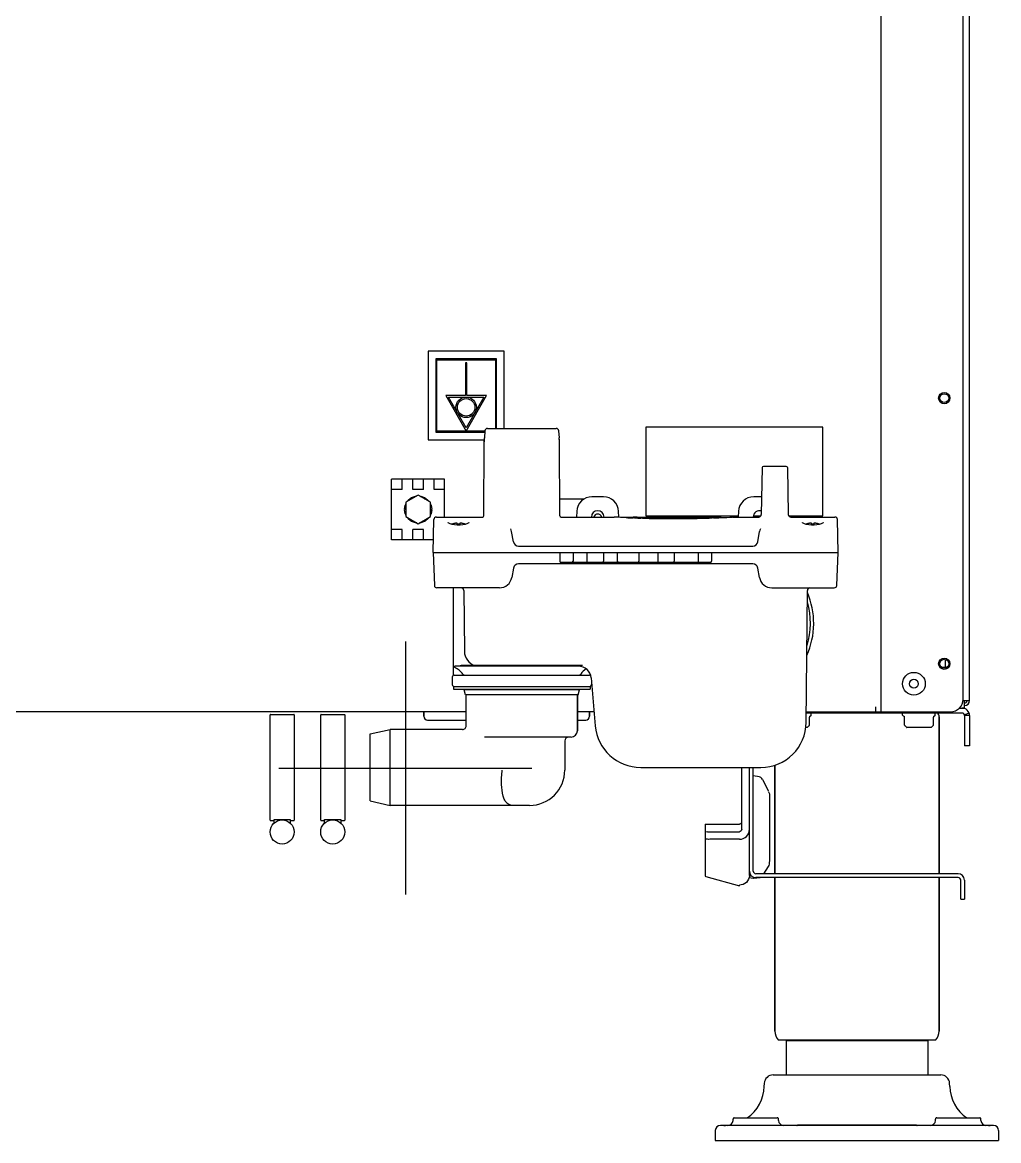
# Model space of a CAD drawing. Header units: millimetres. Extents: x 2355 to 9028, y 2010 to 7655.
# Drawn here: x 2893.2 to 3279.1, y 3851.1 to 4293.1 of the extents above; entities that cross this region are included whole.
import ezdxf

# ---------------------------------------------------------------- set-up
doc = ezdxf.new("R2010")
doc.units = ezdxf.units.MM
doc.header["$LTSCALE"] = 739.2
doc.layers.get('0').update_dxf_attribs({"linetype": 'CONTINUOUS'})
doc.layers.add('ASSI', color=7, linetype='CONTINUOUS')
doc.layers.add('GEOM', color=7, linetype='CONTINUOUS')

msp = doc.modelspace()

# ---------------------------------------------------------------- linework, layer by layer
at = {"color": 7, "linetype": 'Continuous'}
for p, q in [((3060.15, 4112.62), (3039.15, 4112.62)), ((3039.15, 4088.62), (3039.15, 4112.62)), ((3043.35, 4108.56), (3043.35, 4112.62)), ((3047.55, 4108.56), (3047.55, 4112.62)), ((3051.75, 4108.56), (3051.75, 4112.62)), ((3055.95, 4108.56), (3055.95, 4112.62)), ((3060.15, 4097.62), (3060.15, 4112.62)), ((3043.35, 4108.56), (3039.15, 4108.56)), ((3051.75, 4108.56), (3047.55, 4108.56)), ((3060.15, 4108.56), (3055.95, 4108.56)), ((3049.65, 4106.27), (3044.75, 4103.44)), ((3044.75, 4103.44), (3044.75, 4097.79)), ((3054.54, 4103.44), (3049.65, 4106.27)), ((3054.54, 4097.79), (3054.54, 4103.44)), ((3044.75, 4097.79), (3049.65, 4094.97)), ((3049.65, 4094.97), (3054.54, 4097.79)), ((3063.15, 4094.81), (3063.15, 4094.83)), ((3064.72, 4095.16), (3064.65, 4095.16)), ((3065.15, 4094.81), (3065.15, 4095.16)), ((3066.15, 4095.16), (3066.15, 4094.81)), ((3066.58, 4095.16), (3066.55, 4095.16)), ((3068.15, 4094.83), (3068.15, 4094.81)), ((3203.15, 4094.81), (3203.15, 4094.83)), ((3204.72, 4095.16), (3204.65, 4095.16)), ((3205.15, 4094.81), (3205.15, 4095.16)), ((3206.15, 4095.16), (3206.15, 4094.81)), ((3206.58, 4095.16), (3206.55, 4095.16)), ((3208.15, 4094.83), (3208.15, 4094.81)), ((3043.35, 4092.67), (3039.15, 4092.67)), ((3043.35, 4088.62), (3043.35, 4092.67)), ((3051.75, 4092.67), (3047.55, 4092.67)), ((3047.55, 4088.62), (3047.55, 4092.67)), ((3051.75, 4088.62), (3051.75, 4092.67)), ((3055.73, 4088.62), (3039.15, 4088.62)), ((2991.15, 3977.77), (2991.15, 4019.47)), ((2991.3, 4019.62), (3000.5, 4019.62)), ((3000.65, 4019.47), (3000.65, 3977.77)), ((3011.15, 3977.77), (3011.15, 4019.47)), ((3011.3, 4019.62), (3020.5, 4019.62)), ((3020.65, 4019.47), (3020.65, 3977.77)), ((3205.1, 4019.28), (3205.1, 4020.12)), ((3241.2, 4019.28), (3241.2, 4020.12)), ((3254.1, 4019.28), (3254.1, 4020.12)), ((2991.3, 3977.62), (2992.69, 3977.62)), ((2992.69, 3978), (2999.11, 3978)), ((2992.69, 3976.62), (2992.69, 3978)), ((2999.11, 3978), (2999.11, 3976.62)), ((2999.11, 3977.62), (3000.5, 3977.62)), ((3011.3, 3977.62), (3012.69, 3977.62)), ((3012.69, 3978), (3019.11, 3978)), ((3012.69, 3976.62), (3012.69, 3978)), ((3019.11, 3978), (3019.11, 3976.62)), ((3019.11, 3977.62), (3020.5, 3977.62))]:
    msp.add_line(p, q, dxfattribs=at)
at = {"color": 6}
for p, q in [((3044.62, 4048.37), (3044.62, 3948.37)), ((2994.62, 3998.37), (3094.62, 3998.37))]:
    msp.add_line(p, q, dxfattribs=at)
at = {"color": 7, "linetype": 'Continuous'}
for centre in [(2995.9, 3973.12), (3015.9, 3973.12)]:
    msp.add_circle(centre, 4.75, dxfattribs=at)
for centre, radius, start, end in [((3065.45, 4088.22), 7, 109.1821, 111.2471), ((3065.46, 4088.2), 7.01, 107.6945, 109.259), ((3065.46, 4088.19), 7.01, 106.1372, 107.6944), ((3065.46, 4088.19), 7.02, 105.8377, 106.1373), ((3065.46, 4088.18), 7.02, 104.5801, 105.8376), ((3065.46, 4088.18), 7.03, 104.0076, 104.5802), ((3065.47, 4088.17), 7.04, 103.017, 104.0075), ((3065.47, 4088.16), 7.04, 102.2831, 103.017), ((3065.47, 4088.15), 7.05, 101.444, 102.283), ((3065.47, 4088.14), 7.07, 100.5884, 101.4439), ((3065.48, 4088.12), 7.09, 99.8674, 100.5885), ((3065.48, 4088.1), 7.11, 98.8517, 99.8671), ((3065.48, 4088.07), 7.14, 98.2977, 98.8519), ((3065.49, 4088.01), 7.19, 96.7465, 98.2961), ((3064.9, 4090.95), 4.21, 92.1161, 92.425), ((3064.9, 4090.93), 4.24, 91.4771, 92.1158), ((3064.9, 4090.91), 4.26, 91.0914, 91.4774), ((3064.9, 4090.89), 4.27, 90.5364, 91.0913), ((3064.9, 4090.89), 4.28, 90.103, 90.5366), ((3064.9, 4090.88), 4.28, 89.5938, 90.103), ((3064.9, 4090.89), 4.27, 89.1075, 89.5939), ((3064.9, 4090.9), 4.26, 88.6366, 89.1075), ((3064.9, 4090.92), 4.24, 88.0512, 88.6368), ((3064.9, 4090.94), 4.22, 87.6489, 88.051), ((3064.9, 4090.98), 4.18, 86.6155, 87.6501), ((3065.65, 4087.66), 7.17, 91.3294, 93.9959), ((3065.65, 4087.64), 7.18, 88.6697, 91.3303), ((3065.65, 4087.66), 7.17, 86.0041, 88.6706), ((3066.39, 4090.98), 4.18, 92.35, 93.3845), ((3066.4, 4090.94), 4.22, 91.9489, 92.3511), ((3066.4, 4090.92), 4.24, 91.3632, 91.9488), ((3066.4, 4090.9), 4.26, 90.8924, 91.3634), ((3066.4, 4090.89), 4.27, 90.4061, 90.8924), ((3066.4, 4090.88), 4.28, 89.4635, 90.4062), ((3066.4, 4090.89), 4.27, 88.9087, 89.4636), ((3066.4, 4090.91), 4.26, 88.5226, 88.9086), ((3066.4, 4090.93), 4.24, 87.8842, 88.5229), ((3066.4, 4090.99), 4.18, 86.6153, 87.5761), ((3065.8, 4088.01), 7.19, 81.7039, 83.2535), ((3065.81, 4088.07), 7.14, 81.1481, 81.7023), ((3065.81, 4088.1), 7.11, 80.1329, 81.1483), ((3065.82, 4088.12), 7.09, 79.4115, 80.1325), ((3065.82, 4088.14), 7.07, 78.5561, 79.4116), ((3065.82, 4088.15), 7.05, 77.717, 78.556), ((3065.83, 4088.16), 7.04, 76.983, 77.7169), ((3065.83, 4088.17), 7.04, 75.9925, 76.983), ((3065.83, 4088.18), 7.03, 75.4198, 75.9924), ((3065.83, 4088.18), 7.02, 74.1624, 75.4199), ((3065.83, 4088.19), 7.02, 73.8627, 74.1623), ((3065.83, 4088.19), 7.01, 72.3056, 73.8628), ((3065.84, 4088.2), 7.01, 70.741, 72.3055), ((3065.85, 4088.22), 7, 68.7398, 70.8179), ((3205.45, 4088.22), 7, 109.1821, 111.2471), ((3205.46, 4088.2), 7.01, 107.6945, 109.259), ((3205.46, 4088.19), 7.01, 106.1372, 107.6944), ((3205.46, 4088.19), 7.02, 105.8377, 106.1373), ((3205.46, 4088.18), 7.02, 104.5801, 105.8376), ((3205.46, 4088.18), 7.03, 104.0076, 104.5802), ((3205.47, 4088.17), 7.04, 103.017, 104.0075), ((3205.47, 4088.16), 7.04, 102.2831, 103.017), ((3205.47, 4088.15), 7.05, 101.444, 102.283), ((3205.47, 4088.14), 7.07, 100.5884, 101.4439), ((3205.48, 4088.12), 7.09, 99.8674, 100.5885), ((3205.48, 4088.1), 7.11, 98.8517, 99.8671), ((3205.48, 4088.07), 7.14, 98.2977, 98.8519), ((3205.49, 4088.01), 7.19, 96.7465, 98.2961), ((3204.9, 4090.95), 4.21, 92.1161, 92.425), ((3204.9, 4090.93), 4.24, 91.4771, 92.1158), ((3204.9, 4090.91), 4.26, 91.0914, 91.4774), ((3204.9, 4090.89), 4.27, 90.5364, 91.0913), ((3204.9, 4090.89), 4.28, 90.103, 90.5366), ((3204.9, 4090.88), 4.28, 89.5938, 90.103), ((3204.9, 4090.89), 4.27, 89.1075, 89.5939), ((3204.9, 4090.9), 4.26, 88.6366, 89.1075), ((3204.9, 4090.92), 4.24, 88.0512, 88.6368), ((3204.9, 4090.94), 4.22, 87.6489, 88.051), ((3204.9, 4090.98), 4.18, 86.6155, 87.6501), ((3205.65, 4087.66), 7.17, 91.3294, 93.9959), ((3205.65, 4087.64), 7.18, 88.6697, 91.3303), ((3205.65, 4087.66), 7.17, 86.0041, 88.6706), ((3206.39, 4090.98), 4.18, 92.35, 93.3845), ((3206.4, 4090.94), 4.22, 91.9489, 92.3511), ((3206.4, 4090.92), 4.24, 91.3632, 91.9488), ((3206.4, 4090.9), 4.26, 90.8924, 91.3634), ((3206.4, 4090.89), 4.27, 90.4061, 90.8924), ((3206.4, 4090.88), 4.28, 89.4635, 90.4062), ((3206.4, 4090.89), 4.27, 88.9087, 89.4636), ((3206.4, 4090.91), 4.26, 88.5226, 88.9086), ((3206.4, 4090.93), 4.24, 87.8842, 88.5229), ((3206.4, 4090.99), 4.18, 86.6153, 87.5761), ((3205.8, 4088.01), 7.19, 81.7039, 83.2535), ((3205.81, 4088.07), 7.14, 81.1481, 81.7023), ((3205.81, 4088.1), 7.11, 80.1329, 81.1483), ((3205.82, 4088.12), 7.09, 79.4115, 80.1325), ((3205.82, 4088.14), 7.07, 78.5561, 79.4116), ((3205.82, 4088.15), 7.05, 77.717, 78.556), ((3205.83, 4088.16), 7.04, 76.983, 77.7169), ((3205.83, 4088.17), 7.04, 75.9925, 76.983), ((3205.83, 4088.18), 7.03, 75.4198, 75.9924), ((3205.83, 4088.18), 7.02, 74.1624, 75.4199), ((3205.83, 4088.19), 7.02, 73.8627, 74.1623), ((3205.83, 4088.19), 7.01, 72.3056, 73.8628), ((3205.84, 4088.2), 7.01, 70.741, 72.3055), ((3205.85, 4088.22), 7, 68.7398, 70.8179), ((2991.3, 4019.47), 0.15, 90, 180), ((3000.5, 4019.47), 0.15, 0, 90), ((3011.3, 4019.47), 0.15, 90, 180), ((3020.5, 4019.47), 0.15, 0, 90), ((2991.3, 3977.77), 0.15, 180, 270), ((3000.5, 3977.77), 0.15, 270, 360), ((3011.3, 3977.77), 0.15, 180, 270), ((3020.5, 3977.77), 0.15, 270, 360)]:
    msp.add_arc(centre, radius, start, end, dxfattribs=at)
at = {"layer": 'ASSI', "color": 7, "linetype": 'Continuous'}
for p, q in [((3044.24, 4100.77), (3044.52, 4102.32)), ((3044.62, 4102.61), (3044.75, 4102.84)), ((3045.27, 4103.74), (3045.41, 4103.98)), ((3045.6, 4104.21), (3046.81, 4105.22)), ((3047.07, 4105.37), (3048.56, 4105.91)), ((3048.86, 4105.97), (3049.13, 4105.97)), ((3050.17, 4105.97), (3050.44, 4105.97)), ((3050.73, 4105.91), (3052.22, 4105.37)), ((3052.48, 4105.22), (3053.69, 4104.21)), ((3053.89, 4103.98), (3054.02, 4103.74)), ((3054.54, 4102.84), (3054.68, 4102.61)), ((3054.78, 4102.32), (3055.05, 4100.77)), ((3044.52, 4098.91), (3044.24, 4100.47)), ((3044.75, 4098.39), (3044.62, 4098.63)), ((3054.68, 4098.63), (3054.54, 4098.39)), ((3055.05, 4100.47), (3054.78, 4098.91)), ((3045.41, 4097.26), (3045.27, 4097.49)), ((3046.81, 4096.01), (3045.6, 4097.03)), ((3048.56, 4095.32), (3047.07, 4095.86)), ((3049.13, 4095.27), (3048.86, 4095.27)), ((3050.44, 4095.27), (3050.17, 4095.27)), ((3052.22, 4095.86), (3050.73, 4095.32)), ((3053.69, 4097.03), (3052.48, 4096.01)), ((3054.02, 4097.49), (3053.89, 4097.26)), ((3114.65, 4038.92), (3066.65, 4038.92)), ((3068.65, 4015.12), (3068.65, 4027.37)), ((3112.65, 4013.12), (3112.65, 4027.37)), ((3051.9, 4020.62), (3051.9, 4018.87)), ((3117.4, 4020.62), (3117.4, 4018.87)), ((3255.65, 3956.62), (3255.65, 4018.62)), ((3107.65, 4009.12), (3107.65, 3997.62)), ((3190.65, 3956.62), (3190.65, 3999.5)), ((3190.65, 3894.41), (3190.65, 3955.12)), ((3255.65, 3894.41), (3255.65, 3955.12)), ((3254.18, 3890.87), (3192.11, 3890.87)), ((3251.15, 3890.62), (3195.15, 3890.62)), ((3195.15, 3890.62), (3195.15, 3877.12)), ((3251.15, 3890.62), (3251.15, 3877.12))]:
    msp.add_line(p, q, dxfattribs=at)
at = {"layer": 'ASSI', "linetype": 'Continuous'}
for centre, radius in [((3257.65, 4144.62), 2.25), ((3257.65, 4144.62), 1.75), ((3257.65, 4039.62), 2.25), ((3257.65, 4039.62), 1.75), ((3245.65, 4031.72), 4.5), ((3245.65, 4031.72), 1.75)]:
    msp.add_circle(centre, radius, dxfattribs=at)
at = {"layer": 'ASSI', "color": 7, "linetype": 'Continuous'}
for centre, radius, start, end in [((3044.07, 4101.66), 1.26, 57.2828, 59.9832), ((3047.78, 4105.97), 1.25, 357.2334, 359.9768), ((3053.34, 4104.92), 1.26, 297.2603, 299.9797), ((3055.22, 4099.57), 1.26, 237.2597, 239.9796), ((3120.65, 4097.62), 2.5, 0, 180), ((3184.65, 4097.62), 2.5, 73.8404, 180), ((3045.95, 4096.32), 1.26, 117.2591, 119.9795), ((3051.52, 4095.27), 1.26, 177.2592, 179.9795), ((3065.45, 4088.22), 7, 109.1821, 111.1826), ((3065.85, 4088.22), 7, 68.8042, 70.8179), ((3205.45, 4088.22), 7, 109.1821, 111.1826), ((3205.85, 4088.22), 7, 68.8042, 70.8179), ((3066.65, 4037.83), 1.09, 90, 133.6028), ((3195.65, 3894.41), 5, 180, 225), ((3250.65, 3894.41), 5, 315, 360)]:
    msp.add_arc(centre, radius, start, end, dxfattribs=at)
at = {"layer": 'ASSI', "linetype": 'Continuous'}
for centre, radius, start, end in [((3120.65, 4097.12), 1.65, 18.6266, 161.3734), ((3174.65, 4055.62), 30.09, 342.907, 16.2369)]:
    msp.add_arc(centre, radius, start, end, dxfattribs=at)
at = {"layer": 'ASSI', "color": 7, "linetype": 'Continuous'}
for points, knots in [([(3044.75, 4102.27), (3044.73, 4102.28), (3044.65, 4102.29), (3044.57, 4102.31), (3044.52, 4102.32)], [0, 0, 0, 0, 0.321347, 1, 1, 1, 1]), ([(3045.54, 4103.89), (3045.52, 4103.9), (3045.48, 4103.93), (3045.44, 4103.96), (3045.41, 4103.98)], [0, 0, 0, 0, 0.32014, 1, 1, 1, 1]), ([(3047.12, 4104.81), (3047.09, 4104.86), (3046.99, 4105), (3046.89, 4105.14), (3046.81, 4105.22)], [0, 0, 0, 0, 0.33392, 1, 1, 1, 1]), ([(3048.63, 4105.68), (3048.63, 4105.71), (3048.6, 4105.78), (3048.58, 4105.86), (3048.56, 4105.91)], [0, 0, 0, 0, 0.321347, 1, 1, 1, 1]), ([(3050.43, 4105.81), (3050.43, 4105.83), (3050.43, 4105.88), (3050.44, 4105.93), (3050.44, 4105.97)], [0, 0, 0, 0, 0.32014, 1, 1, 1, 1]), ([(3052.02, 4104.9), (3052.04, 4104.95), (3052.11, 4105.11), (3052.18, 4105.27), (3052.22, 4105.37)], [0, 0, 0, 0, 0.333918, 1, 1, 1, 1]), ([(3053.53, 4104.03), (3053.54, 4104.05), (3053.6, 4104.11), (3053.66, 4104.17), (3053.69, 4104.21)], [0, 0, 0, 0, 0.321347, 1, 1, 1, 1]), ([(3054.54, 4102.54), (3054.55, 4102.54), (3054.6, 4102.57), (3054.65, 4102.59), (3054.68, 4102.61)], [0, 0, 0, 0, 0.32014, 1, 1, 1, 1]), ([(3044.75, 4100.53), (3044.7, 4100.52), (3044.53, 4100.5), (3044.35, 4100.49), (3044.24, 4100.47)], [0, 0, 0, 0, 0.33392, 1, 1, 1, 1]), ([(3044.75, 4098.7), (3044.74, 4098.69), (3044.69, 4098.67), (3044.65, 4098.64), (3044.62, 4098.63)], [0, 0, 0, 0, 0.32014, 1, 1, 1, 1]), ([(3054.54, 4100.71), (3054.6, 4100.71), (3054.77, 4100.73), (3054.94, 4100.75), (3055.05, 4100.77)], [0, 0, 0, 0, 0.333919, 1, 1, 1, 1]), ([(3054.54, 4098.96), (3054.57, 4098.96), (3054.65, 4098.94), (3054.72, 4098.92), (3054.78, 4098.91)], [0, 0, 0, 0, 0.321347, 1, 1, 1, 1]), ([(3045.77, 4097.21), (3045.75, 4097.19), (3045.7, 4097.13), (3045.64, 4097.07), (3045.6, 4097.03)], [0, 0, 0, 0, 0.321347, 1, 1, 1, 1]), ([(3047.28, 4096.33), (3047.25, 4096.28), (3047.18, 4096.13), (3047.11, 4095.97), (3047.07, 4095.86)], [0, 0, 0, 0, 0.333919, 1, 1, 1, 1]), ([(3048.86, 4095.42), (3048.86, 4095.4), (3048.86, 4095.35), (3048.86, 4095.3), (3048.86, 4095.27)], [0, 0, 0, 0, 0.32014, 1, 1, 1, 1]), ([(3050.66, 4095.55), (3050.67, 4095.53), (3050.69, 4095.45), (3050.72, 4095.37), (3050.73, 4095.32)], [0, 0, 0, 0, 0.321347, 1, 1, 1, 1]), ([(3052.17, 4096.42), (3052.21, 4096.38), (3052.3, 4096.24), (3052.41, 4096.1), (3052.48, 4096.01)], [0, 0, 0, 0, 0.333919, 1, 1, 1, 1]), ([(3053.76, 4097.34), (3053.77, 4097.33), (3053.81, 4097.3), (3053.85, 4097.27), (3053.89, 4097.26)], [0, 0, 0, 0, 0.32014, 1, 1, 1, 1])]:
    msp.add_open_spline(points, degree=3, knots=knots, dxfattribs=at)
at = {"layer": 'ASSI', "linetype": 'Continuous'}
for points, knots in [([(3044.75, 4102.54), (3044.74, 4102.54), (3044.69, 4102.57), (3044.65, 4102.59), (3044.62, 4102.61)], [0, 0, 0, 0, 0.317602, 1, 1, 1, 1]), ([(3045.77, 4104.03), (3045.75, 4104.05), (3045.7, 4104.11), (3045.64, 4104.17), (3045.6, 4104.21)], [0, 0, 0, 0, 0.324551, 1, 1, 1, 1]), ([(3047.28, 4104.9), (3047.25, 4104.95), (3047.18, 4105.11), (3047.11, 4105.27), (3047.07, 4105.37)], [0, 0, 0, 0, 0.335338, 1, 1, 1, 1]), ([(3048.86, 4105.81), (3048.86, 4105.83), (3048.86, 4105.88), (3048.86, 4105.93), (3048.86, 4105.97)], [0, 0, 0, 0, 0.317636, 1, 1, 1, 1]), ([(3050.66, 4105.68), (3050.67, 4105.71), (3050.69, 4105.78), (3050.72, 4105.86), (3050.73, 4105.91)], [0, 0, 0, 0, 0.324551, 1, 1, 1, 1]), ([(3052.17, 4104.81), (3052.21, 4104.86), (3052.31, 4105), (3052.41, 4105.14), (3052.48, 4105.22)], [0, 0, 0, 0, 0.335337, 1, 1, 1, 1]), ([(3053.76, 4103.89), (3053.77, 4103.9), (3053.81, 4103.93), (3053.85, 4103.96), (3053.89, 4103.98)], [0, 0, 0, 0, 0.317604, 1, 1, 1, 1]), ([(3054.54, 4102.27), (3054.57, 4102.28), (3054.65, 4102.29), (3054.72, 4102.31), (3054.78, 4102.32)], [0, 0, 0, 0, 0.324551, 1, 1, 1, 1]), ([(3044.75, 4100.71), (3044.7, 4100.71), (3044.52, 4100.73), (3044.35, 4100.75), (3044.24, 4100.77)], [0, 0, 0, 0, 0.335338, 1, 1, 1, 1]), ([(3044.75, 4098.96), (3044.73, 4098.96), (3044.65, 4098.94), (3044.57, 4098.92), (3044.52, 4098.91)], [0, 0, 0, 0, 0.324551, 1, 1, 1, 1]), ([(3054.54, 4100.53), (3054.6, 4100.52), (3054.77, 4100.5), (3054.94, 4100.49), (3055.05, 4100.47)], [0, 0, 0, 0, 0.335337, 1, 1, 1, 1]), ([(3054.54, 4098.7), (3054.55, 4098.69), (3054.6, 4098.67), (3054.65, 4098.64), (3054.68, 4098.63)], [0, 0, 0, 0, 0.317603, 1, 1, 1, 1]), ([(3045.54, 4097.34), (3045.52, 4097.33), (3045.48, 4097.3), (3045.44, 4097.27), (3045.41, 4097.26)], [0, 0, 0, 0, 0.317603, 1, 1, 1, 1]), ([(3047.12, 4096.42), (3047.09, 4096.38), (3046.99, 4096.24), (3046.89, 4096.1), (3046.81, 4096.01)], [0, 0, 0, 0, 0.335337, 1, 1, 1, 1]), ([(3048.63, 4095.55), (3048.63, 4095.53), (3048.6, 4095.45), (3048.58, 4095.37), (3048.56, 4095.32)], [0, 0, 0, 0, 0.324551, 1, 1, 1, 1]), ([(3050.43, 4095.42), (3050.43, 4095.4), (3050.43, 4095.35), (3050.44, 4095.3), (3050.44, 4095.27)], [0, 0, 0, 0, 0.317603, 1, 1, 1, 1]), ([(3052.02, 4096.33), (3052.04, 4096.28), (3052.11, 4096.13), (3052.18, 4095.97), (3052.22, 4095.86)], [0, 0, 0, 0, 0.335337, 1, 1, 1, 1]), ([(3053.53, 4097.21), (3053.54, 4097.19), (3053.6, 4097.13), (3053.66, 4097.07), (3053.69, 4097.03)], [0, 0, 0, 0, 0.324551, 1, 1, 1, 1])]:
    msp.add_open_spline(points, degree=3, knots=knots, dxfattribs=at)
at = {"layer": 'ASSI', "color": 7, "linetype": 'Continuous'}
for points in [[(3045.89, 4104.09), (3045.84, 4104.17), (3045.79, 4104.25), (3045.73, 4104.32)], [(3047.33, 4104.93), (3047.31, 4105.1), (3047.29, 4105.27), (3047.24, 4105.43)], [(3050.78, 4105.61), (3050.82, 4105.69), (3050.86, 4105.77), (3050.89, 4105.86)], [(3052.23, 4104.78), (3052.36, 4104.88), (3052.5, 4104.98), (3052.61, 4105.11)], [(3054.54, 4102.14), (3054.63, 4102.13), (3054.72, 4102.14), (3054.81, 4102.16)], [(3044.75, 4100.77), (3044.6, 4100.84), (3044.44, 4100.91), (3044.27, 4100.94)], [(3044.75, 4099.1), (3044.66, 4099.1), (3044.57, 4099.09), (3044.49, 4099.08)], [(3054.54, 4100.46), (3054.7, 4100.4), (3054.86, 4100.33), (3055.02, 4100.3)], [(3047.07, 4096.46), (3046.93, 4096.35), (3046.79, 4096.25), (3046.68, 4096.12)], [(3048.52, 4095.62), (3048.47, 4095.54), (3048.43, 4095.46), (3048.4, 4095.38)], [(3051.96, 4096.3), (3051.98, 4096.13), (3052, 4095.96), (3052.06, 4095.8)], [(3053.41, 4097.14), (3053.45, 4097.06), (3053.5, 4096.99), (3053.56, 4096.92)]]:
    msp.add_open_spline(points, degree=3, dxfattribs=at)
at = {"layer": 'GEOM', "linetype": 'Continuous'}
for p, q in [((3267.65, 4025.12), (3267.65, 4845.92)), ((3232.65, 4020.62), (3232.65, 4560.62)), ((3265.15, 4025.62), (3265.15, 4557.62)), ((3258.54, 4038.12), (3256.76, 4038.12)), ((3063.65, 4029.62), (3117.65, 4029.62)), ((3230.65, 4020.62), (3230.65, 4022.62)), ((3265.15, 4025.12), (3267.65, 4025.12)), ((3265.65, 4022.12), (3265.65, 4025.12)), ((3068.65, 4020.62), (2436.65, 4020.62)), ((3119.22, 4020.62), (3112.65, 4020.62)), ((3203.14, 4020.62), (3260.15, 4020.62)), ((3263.71, 4022.12), (3265.65, 4022.12)), ((3267.65, 4019.12), (3267.65, 4007.12)), ((3180.65, 3955.91), (3180.65, 3998.62)), ((3182.15, 3995.45), (3184.55, 3994.99)), ((3185.77, 3993.89), (3188.2, 3989.22)), ((3188.71, 3961.5), (3188.71, 3987.02)), ((3163.15, 3970.23), (3163.15, 3955.75)), ((3176.65, 3970.22), (3166.15, 3970.22)), ((3186.33, 3956.62), (3188.2, 3959.49)), ((3163.43, 3955.58), (3176.65, 3951.78)), ((3176.65, 3951.78), (3176.65, 3952.11)), ((3180.83, 3955.83), (3181.59, 3955.68)), ((3263.15, 3955.12), (3183.15, 3955.12)), ((3264.15, 3946.62), (3264.15, 3954.12))]:
    msp.add_line(p, q, dxfattribs=at)
at = {"layer": 'GEOM', "color": 7, "linetype": 'Continuous'}
for p, q in [((3083.65, 4163.12), (3053.65, 4163.12)), ((3053.65, 4163.12), (3053.65, 4128.12)), ((3080.65, 4160.12), (3056.65, 4160.12)), ((3056.65, 4160.12), (3056.65, 4131.12)), ((3057.05, 4159.72), (3080.25, 4159.72)), ((3057.05, 4131.52), (3057.05, 4159.72)), ((3080.25, 4159.72), (3080.25, 4132.62)), ((3080.65, 4132.62), (3080.65, 4160.12)), ((3083.65, 4132.62), (3083.65, 4163.12)), ((3068.95, 4158.62), (3068.35, 4158.62)), ((3068.35, 4158.62), (3068.35, 4145.62)), ((3068.95, 4145.62), (3068.95, 4158.62)), ((3068.35, 4145.62), (3060.6, 4145.62)), ((3060.6, 4145.62), (3068.65, 4131.62)), ((3061.63, 4145.02), (3075.66, 4145.02)), ((3068.65, 4132.82), (3061.63, 4145.02)), ((3068.65, 4131.62), (3076.7, 4145.62)), ((3075.66, 4145.02), (3068.65, 4132.82)), ((3076.7, 4145.62), (3068.95, 4145.62)), ((3209.65, 4133.12), (3139.65, 4133.12)), ((3139.65, 4133.12), (3139.65, 4098.12)), ((3209.65, 4098.12), (3209.65, 4133.12)), ((3056.65, 4131.12), (3076.02, 4131.12)), ((3076.06, 4131.52), (3057.05, 4131.52)), ((3075.77, 4127.37), (3075.84, 4128.95)), ((3076.07, 4131.7), (3075.84, 4128.95)), ((3077.07, 4132.62), (3104.23, 4132.62)), ((3105.22, 4131.7), (3105.45, 4128.95)), ((3105.52, 4127.37), (3105.45, 4128.95)), ((3053.65, 4128.12), (3075.79, 4128.12)), ((3075.64, 4098.11), (3075.77, 4127.37)), ((3105.65, 4098.11), (3105.52, 4127.37)), ((3185.64, 4117.13), (3185.32, 4098.6)), ((3195.16, 4117.62), (3186.14, 4117.62)), ((3195.66, 4117.13), (3195.98, 4098.6)), ((3115.14, 4104.62), (3105.62, 4104.62)), ((3122.9, 4105.62), (3118.39, 4105.62)), ((3185.44, 4105.62), (3182.32, 4105.62)), ((3112.4, 4099.88), (3112.3, 4097.62)), ((3129, 4097.52), (3128.9, 4099.88)), ((3139.65, 4098.12), (3176.25, 4098.12)), ((3176.33, 4099.88), (3176.23, 4097.62)), ((3182.23, 4098.12), (3185.16, 4098.12)), ((3196.13, 4098.12), (3209.65, 4098.12)), ((3055.65, 4083.62), (3055.87, 4096.58)), ((3056.96, 4097.62), (3075.14, 4097.62)), ((3064.05, 4094.52), (3063.1, 4094.69)), ((3068.98, 4094.91), (3068.22, 4094.69)), ((3106.15, 4097.62), (3127.15, 4097.62)), ((3127.29, 4097.61), (3127.15, 4097.62)), ((3131.8, 4097.39), (3131.78, 4097.39)), ((3131.8, 4097.62), (3134.73, 4097.62)), ((3131.8, 4097.39), (3131.8, 4097.62)), ((3131.88, 4097.39), (3131.8, 4097.39)), ((3134.72, 4097.49), (3134.73, 4097.49)), ((3134.73, 4097.49), (3135.05, 4097.47)), ((3135.2, 4097.26), (3134.73, 4097.27)), ((3135.93, 4097.44), (3136.24, 4097.43)), ((3136.24, 4097.43), (3136.7, 4097.41)), ((3136.7, 4097.21), (3136.47, 4097.21)), ((3136.7, 4097.55), (3136.7, 4097.62)), ((3136.7, 4097.41), (3136.86, 4097.41)), ((3137.9, 4097.17), (3137.67, 4097.18)), ((3138.42, 4097.16), (3137.9, 4097.17)), ((3139.4, 4097.55), (3139.4, 4097.62)), ((3139.4, 4097.33), (3139.84, 4097.31)), ((3141.29, 4097.28), (3141.37, 4097.27)), ((3141.37, 4097.62), (3142.89, 4097.62)), ((3142.71, 4097.24), (3142.88, 4097.24)), ((3142.89, 4097.62), (3142.89, 4097.56)), ((3143.56, 4097.54), (3143.9, 4097.54)), ((3144.29, 4097.22), (3144.57, 4097.21)), ((3144.57, 4097.62), (3145.33, 4097.62)), ((3144.57, 4097.62), (3144.57, 4097.56)), ((3147.19, 4097.62), (3147.85, 4097.61)), ((3147.85, 4097.61), (3147.95, 4097.61)), ((3147.92, 4097.17), (3147.95, 4097.17)), ((3147.95, 4097.56), (3147.95, 4097.61)), ((3148.57, 4097.54), (3148.96, 4097.54)), ((3149.63, 4097.62), (3151.18, 4097.62)), ((3149.63, 4097.62), (3149.63, 4097.56)), ((3151.34, 4097.61), (3151.18, 4097.62)), ((3153.15, 4097.56), (3153.07, 4097.56)), ((3153.15, 4097.62), (3156.8, 4097.62)), ((3153.15, 4097.56), (3153.15, 4097.62)), ((3154.98, 4097.54), (3154.9, 4097.54)), ((3156.8, 4097.56), (3156.8, 4097.62)), ((3158.7, 4097.61), (3158.65, 4097.61)), ((3158.77, 4097.62), (3158.7, 4097.61)), ((3158.77, 4097.62), (3159.97, 4097.62)), ((3161.39, 4097.62), (3161.4, 4097.62)), ((3161.4, 4097.55), (3161.4, 4097.62)), ((3163.02, 4097.6), (3162.98, 4097.6)), ((3162.99, 4097.36), (3163.07, 4097.36)), ((3163.06, 4097.6), (3163.02, 4097.6)), ((3163.07, 4097.36), (3163.12, 4097.36)), ((3164.12, 4097.4), (3164.48, 4097.41)), ((3164.48, 4097.41), (3164.64, 4097.41)), ((3164.63, 4097.62), (3164.65, 4097.62)), ((3164.63, 4097.55), (3164.63, 4097.62)), ((3164.65, 4097.21), (3164.64, 4097.21)), ((3164.67, 4097.21), (3164.65, 4097.21)), ((3166.07, 4097.26), (3165.95, 4097.25)), ((3166.02, 4097.47), (3166.4, 4097.48)), ((3166.06, 4097.62), (3169.5, 4097.62)), ((3166.4, 4097.27), (3166.07, 4097.26)), ((3169.5, 4097.39), (3169.27, 4097.38)), ((3169.36, 4097.61), (3169.5, 4097.62)), ((3169.5, 4097.39), (3169.5, 4097.62)), ((3169.51, 4097.39), (3169.5, 4097.39)), ((3174, 4097.61), (3173.99, 4097.61)), ((3174.15, 4097.62), (3174, 4097.61)), ((3174.15, 4097.62), (3184.32, 4097.62)), ((3196.98, 4097.62), (3214.34, 4097.62)), ((3204.05, 4094.52), (3203.1, 4094.69)), ((3208.98, 4094.91), (3208.22, 4094.69)), ((3215.65, 4083.62), (3215.42, 4096.58)), ((3087.36, 4087.77), (3086.62, 4091.92)), ((3183.94, 4087.77), (3184.67, 4091.92)), ((3089.33, 4086.12), (3181.97, 4086.12)), ((3055.65, 4083.62), (3116.19, 4083.62)), ((3055.65, 4083.62), (3056.1, 4070.58)), ((3105.65, 4083.62), (3105.65, 4080.12)), ((3110.9, 4083.62), (3110.9, 4080.12)), ((3116.4, 4083.62), (3215.65, 4083.62)), ((3116.4, 4083.62), (3116.4, 4080.12)), ((3122.9, 4083.62), (3122.9, 4080.12)), ((3128.4, 4083.62), (3128.4, 4080.12)), ((3136.9, 4083.62), (3136.9, 4080.12)), ((3144.4, 4083.62), (3144.4, 4080.12)), ((3150.9, 4083.62), (3150.9, 4080.12)), ((3160.4, 4083.62), (3160.4, 4080.12)), ((3165.65, 4083.62), (3165.65, 4080.12)), ((3215.19, 4070.58), (3215.65, 4083.62)), ((3087.36, 4077.46), (3086.7, 4073.75)), ((3181.97, 4079.12), (3089.33, 4079.12)), ((3110.4, 4079.62), (3106.15, 4079.62)), ((3116.76, 4079.62), (3110.54, 4079.62)), ((3122.4, 4079.62), (3116.9, 4079.62)), ((3128.76, 4079.62), (3122.54, 4079.62)), ((3165.15, 4079.62), (3128.9, 4079.62)), ((3184.59, 4073.75), (3183.94, 4077.46)), ((3081.78, 4069.62), (3057.1, 4069.62)), ((3063.65, 4035.07), (3063.65, 4069.62)), ((3067.74, 4068.63), (3067.95, 4044.56)), ((3189.52, 4069.62), (3214.19, 4069.62)), ((3203.1, 4016.46), (3203.56, 4068.63)), ((3258.15, 4038.12), (3258.15, 4041.19)), ((3113.07, 4038.62), (3064.21, 4038.62)), ((3063.15, 4034.37), (3063.15, 4031.37)), ((3063.9, 4035.12), (3117.4, 4035.12)), ((3117.65, 4035.07), (3117.65, 4035.57)), ((3118.05, 4034.05), (3119.71, 4015.05)), ((3118.15, 4032.9), (3118.15, 4031.37)), ((3063.65, 4030.67), (3063.65, 4029.62)), ((3063.65, 4030.62), (3117.65, 4030.62)), ((3067.9, 4029.62), (3067.9, 4029.37)), ((3113.4, 4029.37), (3067.9, 4029.37)), ((3068.4, 4027.37), (3067.9, 4029.37)), ((3112.9, 4027.37), (3068.4, 4027.37)), ((3068.65, 4015.12), (3068.65, 4027.37)), ((3112.65, 4027.37), (3112.65, 4013.12)), ((3112.9, 4027.37), (3113.4, 4029.37)), ((3113.4, 4029.62), (3113.4, 4029.37)), ((3117.65, 4030.67), (3117.65, 4029.62)), ((3051.9, 4018.87), (3051.9, 4020.62)), ((3117.4, 4018.87), (3117.4, 4020.62)), ((3264.65, 4020.12), (3203.13, 4020.12)), ((3204.34, 4015.34), (3204.34, 4018.46)), ((3204.61, 4018.9), (3204.64, 4018.92)), ((3204.64, 4018.92), (3204.65, 4018.92)), ((3204.65, 4018.92), (3204.95, 4019.05)), ((3205.1, 4019.28), (3205.1, 4020.12)), ((3241.2, 4019.28), (3241.2, 4020.12)), ((3241.88, 4018.72), (3241.88, 4018.71)), ((3241.95, 4015.34), (3241.95, 4018.46)), ((3253.34, 4015.34), (3253.34, 4018.46)), ((3253.61, 4018.9), (3253.64, 4018.92)), ((3253.64, 4018.92), (3253.65, 4018.92)), ((3253.65, 4018.92), (3253.95, 4019.05)), ((3254.1, 4019.28), (3254.1, 4020.12)), ((3255.65, 4018.62), (3255.65, 3956.62)), ((3267.48, 4020.12), (3265.59, 4019.45)), ((3267.65, 4019.12), (3265.65, 4019.12)), ((3265.65, 4019.12), (3265.65, 4007.12)), ((3053.4, 4017.37), (3068.65, 4017.37)), ((3112.65, 4017.37), (3115.9, 4017.37)), ((3203.42, 4014.42), (3202.98, 4014.42)), ((3203.59, 4014.49), (3204.27, 4015.17)), ((3242.7, 4014.49), (3242.02, 4015.17)), ((3252.42, 4014.42), (3242.88, 4014.42)), ((3252.59, 4014.49), (3253.27, 4015.17)), ((3030.65, 4011.87), (3038.65, 4013.62)), ((3030.65, 3985.37), (3030.65, 4011.87)), ((3067.15, 4013.62), (3038.65, 4013.62)), ((3038.65, 3983.62), (3038.65, 4013.62)), ((3110.15, 4010.62), (3075.87, 4010.62)), ((3267.65, 4007.12), (3265.65, 4007.12)), ((3137.64, 3998.62), (3185.1, 3998.62)), ((3177.65, 3974.22), (3177.65, 3998.62)), ((3182.15, 3957.62), (3182.15, 3998.62)), ((3190.65, 3999.5), (3190.65, 3956.62)), ((3030.65, 3985.37), (3038.65, 3983.62)), ((3093.65, 3983.62), (3038.65, 3983.62)), ((3163.15, 3976.21), (3176.65, 3976.21)), ((3163.15, 3976.21), (3163.15, 3970.23)), ((3176.86, 3976.24), (3176.65, 3976.21)), ((3177.07, 3976.31), (3176.86, 3976.24)), ((3177.26, 3976.42), (3177.07, 3976.31)), ((3177.34, 3976.51), (3177.26, 3976.42)), ((3166.15, 3973.22), (3176.65, 3973.22)), ((3263.15, 3956.62), (3183.15, 3956.62)), ((3180.51, 3955.19), (3182.1, 3954.89)), ((3182.38, 3954.87), (3182.1, 3954.89)), ((3182.38, 3954.87), (3184.83, 3955.1)), ((3190.65, 3955.12), (3190.65, 3894.41)), ((3255.65, 3955.12), (3255.65, 3894.41)), ((3265.65, 3954.12), (3265.65, 3946.62)), ((3264.15, 3946.62), (3265.65, 3946.62)), ((3195.15, 3890.62), (3195.15, 3877.12)), ((3251.15, 3890.62), (3251.15, 3877.12)), ((3190.02, 3877.12), (3256.27, 3877.12)), ((3186.48, 3872.56), (3186.53, 3873.74)), ((3259.81, 3872.56), (3259.77, 3873.74)), ((3174.15, 3859.12), (3174.15, 3859.62)), ((3174.65, 3860.12), (3191.65, 3860.12)), ((3192.15, 3859.12), (3192.15, 3859.62)), ((3254.15, 3859.12), (3254.15, 3859.62)), ((3254.65, 3860.12), (3271.65, 3860.12)), ((3272.15, 3859.12), (3272.15, 3859.62)), ((3167.15, 3855.12), (3167.15, 3851.12)), ((3277.15, 3857.12), (3169.15, 3857.12)), ((3199.65, 3857.42), (3246.65, 3857.42)), ((3199.65, 3857.37), (3199.65, 3857.42)), ((3246.65, 3857.37), (3246.65, 3857.42)), ((3279.15, 3855.12), (3279.15, 3851.12)), ((3167.15, 3851.12), (3279.15, 3851.12))]:
    msp.add_line(p, q, dxfattribs=at)
for points in [[(3063.1, 4094.69), (3062.34, 4094.9), (3061.81, 4095.14), (3061.57, 4095.34), (3061.55, 4095.39)], [(3068.22, 4094.69), (3067.28, 4094.53), (3066.22, 4094.44), (3065.11, 4094.44), (3064.05, 4094.52)], [(3069.75, 4095.39), (3069.73, 4095.34), (3069.49, 4095.15), (3068.98, 4094.91)], [(3203.1, 4094.69), (3202.34, 4094.9), (3201.81, 4095.14), (3201.57, 4095.34), (3201.55, 4095.39)], [(3208.22, 4094.69), (3207.28, 4094.53), (3206.22, 4094.44), (3205.11, 4094.44), (3204.05, 4094.52)], [(3209.75, 4095.39), (3209.73, 4095.34), (3209.49, 4095.15), (3208.98, 4094.91)], [(3204.41, 4018.71), (3204.43, 4018.75), (3204.45, 4018.78), (3204.48, 4018.8)], [(3204.43, 4018.74), (3204.44, 4018.76), (3204.47, 4018.79), (3204.49, 4018.81), (3204.51, 4018.84), (3204.54, 4018.86), (3204.56, 4018.88), (3204.59, 4018.89), (3204.61, 4018.9), (3204.64, 4018.92)], [(3204.48, 4018.8), (3204.5, 4018.83), (3204.53, 4018.85), (3204.56, 4018.87), (3204.58, 4018.89), (3204.61, 4018.9)], [(3241.35, 4019.05), (3241.66, 4018.92), (3241.68, 4018.91), (3241.7, 4018.9), (3241.72, 4018.88), (3241.74, 4018.87), (3241.76, 4018.85), (3241.78, 4018.84), (3241.8, 4018.82)], [(3241.67, 4018.91), (3241.69, 4018.9), (3241.71, 4018.89), (3241.73, 4018.87), (3241.75, 4018.86), (3241.77, 4018.84), (3241.79, 4018.83), (3241.81, 4018.81), (3241.83, 4018.79), (3241.85, 4018.77), (3241.86, 4018.74)], [(3241.8, 4018.82), (3241.82, 4018.79), (3241.84, 4018.77), (3241.86, 4018.75), (3241.88, 4018.72)], [(3253.41, 4018.71), (3253.43, 4018.75), (3253.45, 4018.78), (3253.48, 4018.8)], [(3253.43, 4018.74), (3253.44, 4018.76), (3253.47, 4018.79), (3253.49, 4018.81), (3253.51, 4018.84), (3253.54, 4018.86), (3253.56, 4018.88), (3253.59, 4018.89), (3253.61, 4018.9), (3253.64, 4018.92)], [(3253.48, 4018.8), (3253.5, 4018.83), (3253.53, 4018.85), (3253.56, 4018.87), (3253.58, 4018.89), (3253.61, 4018.9)]]:
    msp.add_lwpolyline(points, dxfattribs=at)
at = {"layer": 'GEOM', "linetype": 'Continuous'}
msp.add_lwpolyline([(3180.83, 3955.83), (3180.73, 3955.86), (3180.67, 3955.88), (3180.65, 3955.91)], dxfattribs=at)
at = {"layer": 'GEOM', "color": 7, "linetype": 'Continuous'}
for radius in [4.05, 3.45]:
    msp.add_circle((3068.65, 4140.96), radius, dxfattribs=at)
for centre, radius, start, end in [((3095.77, 4127.29), 20, 175.2364, 179.75), ((3077.07, 4131.62), 1, 90, 175.2364), ((3104.23, 4131.62), 1, 4.7636, 90), ((3085.52, 4127.29), 20, 0.25, 4.7636), ((3186.14, 4117.12), 0.5, 90, 179), ((3195.16, 4117.12), 0.5, 1, 90), ((3118.39, 4099.62), 6, 90, 177.5), ((3122.9, 4099.62), 6, 2.5, 90), ((3182.32, 4099.61), 6, 90.0009, 177.4793), ((3075.14, 4098.12), 0.5, 269.9971, 359.7511), ((3106.15, 4098.12), 0.5, 180.2489, 270.0029), ((3184.32, 4098.62), 1, 269.9944, 359.001), ((3196.98, 4098.62), 1, 180.999, 270.0056), ((3056.87, 4096.62), 1, 90, 179), ((3150.95, 4540.93), 443.95, 267.5374, 267.9052), ((3148.87, 4444.12), 346.92, 267.7161, 267.861), ((3150.75, 4535.36), 438.38, 267.9677, 268.1339), ((3138.14, 4198.28), 100.74, 268.927, 269.1824), ((3136.08, 4105.12), 7.58, 272.6331, 272.9553), ((3138.05, 4192.3), 94.76, 269.1835, 270.8165), ((3150.76, 4535.74), 438.76, 268.1629, 268.2902), ((3151.08, 4502.72), 405.56, 267.9908, 268.3495), ((3138.05, 4223.61), 126.01, 269.8295, 270.1705), ((3150.71, 4534.1), 437.11, 268.3884, 268.5162), ((3150.65, 4531.38), 434.39, 268.5152, 271.8455), ((3137.96, 4198.28), 100.74, 270.8176, 271.073), ((3140.02, 4105.18), 7.64, 267.0737, 267.3649), ((3150.73, 4492.2), 395.03, 268.4213, 268.6307), ((3150.77, 4493.3), 396.14, 268.6404, 268.8349), ((3150.56, 4483.26), 386.1, 268.8611, 269.0693), ((3150.7, 4492.96), 395.79, 269.2225, 269.4923), ((3150.64, 4486.45), 389.29, 269.6034, 269.8517), ((3150.64, 4488.25), 391.09, 269.8521, 270.3674), ((3154.98, 4189.14), 91.6, 267.7265, 268.8093), ((3154.98, 4189.14), 91.6, 268.8557, 269.9488), ((3150.65, 4488.29), 391.13, 270.3671, 270.9027), ((3154.98, 4189.08), 91.54, 270.0002, 270.9216), ((3154.97, 4189.17), 91.63, 270.9222, 271.1463), ((3154.97, 4189.48), 91.94, 271.1458, 271.3226), ((3150.63, 4489.28), 392.12, 270.9027, 271.1904), ((3155.03, 4187.4), 89.86, 271.3137, 272.3089), ((3150.61, 4490.29), 393.13, 271.1905, 271.5738), ((3160.77, 4117.86), 20.33, 268.1784, 271.819), ((3161.01, 4110.39), 12.85, 271.7992, 272.4686), ((3150.57, 4491.72), 394.56, 271.5742, 271.8039), ((3150.48, 4494.8), 397.64, 271.8221, 271.966), ((3165.03, 4110.39), 12.85, 267.5314, 268.2012), ((3165.27, 4117.89), 20.35, 268.1833, 271.8086), ((3150.31, 4497.95), 400.8, 272.0489, 272.2474), ((3150.82, 4526.7), 429.71, 271.848, 272.0179), ((3150.04, 4549.94), 452.97, 272.0691, 272.4326), ((3150.21, 4542.49), 445.52, 272.4827, 273.0596), ((3214.42, 4096.62), 1, 1, 90), ((3089.33, 4088.12), 2, 190.0003, 269.9973), ((3181.97, 4088.12), 2, 270, 350), ((3106.15, 4080.12), 0.5, 180, 270), ((3110.4, 4080.12), 0.5, 270, 360), ((3116.9, 4080.12), 0.5, 180, 270), ((3122.4, 4080.12), 0.5, 270, 360), ((3128.9, 4080.12), 0.5, 180, 270), ((3136.4, 4080.12), 0.5, 270, 360), ((3144.9, 4080.12), 0.5, 180, 270), ((3150.4, 4080.12), 0.5, 270, 360), ((3160.9, 4080.12), 0.5, 180, 270), ((3165.15, 4080.12), 0.5, 270, 360), ((3089.33, 4077.12), 2, 90.0027, 170.0001), ((3181.97, 4077.12), 2, 10.0001, 89.9974), ((3081.78, 4074.62), 5, 270, 350), ((3189.52, 4074.62), 5, 190, 270), ((3057.1, 4070.62), 1, 182, 270), ((3066.74, 4068.62), 1, 0.5, 90), ((3204.56, 4068.62), 1, 90, 179.5), ((3214.19, 4070.62), 1, 270, 358), ((3073.95, 4044.62), 6, 180.5, 252.8092), ((3064.21, 4038.37), 0.25, 90, 246.3707), ((3060.91, 4030.81), 8, 36.1436, 66.3707), ((3113.07, 4033.62), 5, 4.9984, 90.0034), ((3120.39, 4030.81), 8, 122.3599, 143.8564), ((3063.9, 4034.37), 0.75, 90, 180), ((3063.9, 4031.37), 0.75, 180, 270), ((3068.17, 4036.12), 1, 216.1436, 270), ((3113.12, 4036.12), 1, 270, 323.8564), ((3117.4, 4034.37), 0.75, 48.6293, 90), ((3117.4, 4031.37), 0.75, 270, 360), ((3265.65, 4025.12), 1, 270, 351.1513), ((3053.4, 4018.87), 1.5, 180, 270), ((3115.9, 4018.87), 1.5, 270, 360), ((3204.84, 4018.46), 0.5, 112.6941, 179.999), ((3198.65, 4033.28), 15.56, 292.6971, 293.8921), ((3204.85, 4019.28), 0.25, 293.8921, 360), ((3241.45, 4019.28), 0.25, 180, 246.1079), ((3241.45, 4018.46), 0.5, 0.001, 67.3059), ((3253.84, 4018.46), 0.5, 112.6941, 179.999), ((3247.65, 4033.28), 15.56, 292.6971, 293.8921), ((3253.85, 4019.28), 0.25, 293.8921, 360), ((3253.65, 4018.62), 2, 0, 49.1982), ((3264.65, 4019.12), 1, 0, 90), ((3067.15, 4015.12), 1.5, 269.9998, 0.0003), ((3137.64, 4016.62), 18, 184.9972, 270.0024), ((3185.1, 4016.62), 18, 269.9977, 359.5), ((3203.42, 4014.67), 0.25, 270, 315), ((3204.09, 4015.34), 0.25, 315.0003, 0.0002), ((3242.2, 4015.34), 0.25, 179.9998, 224.9997), ((3242.88, 4014.67), 0.25, 225, 270), ((3252.42, 4014.67), 0.25, 270, 315), ((3253.09, 4015.34), 0.25, 315.0003, 0.0002), ((3109.15, 4009.12), 1.5, 90, 180), ((3110.15, 4013.12), 2.5, 270, 360), ((3093.65, 3997.62), 14, 270, 360), ((3087.65, 3997.02), 13.4, 269.8233, 269.9982), ((3087.65, 3996.99), 13.37, 269.8234, 269.9986), ((3183.15, 3957.62), 1, 180, 270), ((3263.15, 3954.12), 2.5, 0, 90), ((3190.02, 3873.62), 3.5, 90, 178), ((3256.27, 3873.62), 3.5, 2, 90), ((3170.49, 3873.12), 16, 305.4124, 358), ((3275.8, 3873.12), 16, 182, 234.5876), ((3172.15, 3859.12), 2, 270, 360), ((3174.65, 3859.62), 0.5, 89.9999, 180), ((3191.65, 3859.62), 0.5, 0, 90.0001), ((3194.15, 3859.12), 2, 180, 270), ((3252.15, 3859.12), 2, 270, 360), ((3254.65, 3859.62), 0.5, 89.9999, 180), ((3271.65, 3859.62), 0.5, 0, 90.0001), ((3274.15, 3859.12), 2, 180, 270), ((3169.15, 3855.12), 2, 90, 180), ((3170.49, 3873.12), 16, 270, 279.2363), ((3199.4, 3857.37), 0.25, 269.9613, 360), ((3246.9, 3857.37), 0.25, 180, 270.0125), ((3275.8, 3873.12), 16, 260.7637, 270), ((3277.15, 3855.12), 2, 0, 90)]:
    msp.add_arc(centre, radius, start, end, dxfattribs=at)
at = {"layer": 'GEOM', "linetype": 'Continuous'}
for centre, radius, start, end in [((3174.65, 4055.62), 31.39, 336.1, 22.8751), ((3260.15, 4025.62), 5, 270, 360), ((3265.65, 4025.12), 2, 270, 360), ((3264.65, 4019.12), 3, 0, 90), ((3176.65, 3974.22), 4, 269.9996, 359.9996), ((3183.15, 3957.62), 2.5, 180, 270), ((3176.79, 3956.08), 3.86, 357.6055, 359.9973), ((3263.15, 3954.12), 1, 0, 90)]:
    msp.add_arc(centre, radius, start, end, dxfattribs=at)
at = {"layer": 'GEOM', "color": 7, "linetype": 'Continuous'}
for centre, major_axis, ratio, start_param, end_param in [((3145.33, 4027.62), (0, 70), 0.869287, -0.044898, -0.000002), ((3147.19, 4027.62), (0, 70), 0.869287, 0.000002, 0.015306), ((3161.43, 4027.62), (70, 0), 1, 1.571364, 1.59157), ((3164.61, 4027.62), (70, 0), 1, 1.594088, 1.614303), ((3161.43, 4027.62), (70, 0), 1, 1.527289, 1.547505), ((3164.61, 4027.62), (0, 70), 1, -0.020773, -0.000568)]:
    msp.add_ellipse(centre, major_axis=major_axis, ratio=ratio, start_param=start_param, end_param=end_param, dxfattribs=at)
for points, knots in [([(3131.8, 4097.62), (3131.8, 4097.59), (3131.94, 4097.64), (3132.07, 4097.59), (3132.39, 4097.6), (3132.91, 4097.56), (3133.71, 4097.53), (3134.37, 4097.5), (3134.72, 4097.49)], [0, 0, 0, 0, 0.022906, 0.088555, 0.189981, 0.319005, 0.635451, 1, 1, 1, 1]), ([(3136.7, 4097.62), (3136.7, 4097.59), (3136.85, 4097.64), (3137, 4097.59), (3137.32, 4097.61), (3137.55, 4097.6), (3137.68, 4097.6)], [0, 0, 0, 0, 0.073755, 0.285355, 0.607802, 1, 1, 1, 1]), ([(3138.43, 4097.6), (3138.55, 4097.6), (3138.78, 4097.61), (3139.11, 4097.59), (3139.25, 4097.64), (3139.4, 4097.59), (3139.4, 4097.62)], [0, 0, 0, 0, 0.392202, 0.714649, 0.926246, 1, 1, 1, 1]), ([(3141.37, 4097.61), (3141.37, 4097.58), (3141.15, 4097.64), (3140.93, 4097.56), (3140.41, 4097.58), (3140.06, 4097.56), (3139.85, 4097.55)], [0, 0, 0, 0, 0.069815, 0.272633, 0.591545, 1, 1, 1, 1]), ([(3153.15, 4097.62), (3153.16, 4097.57), (3153.42, 4097.67), (3153.72, 4097.57), (3154.32, 4097.61), (3154.74, 4097.59), (3154.98, 4097.59)], [0, 0, 0, 0, 0.076154, 0.292977, 0.617317, 1, 1, 1, 1]), ([(3131.78, 4097.39), (3131.31, 4097.41), (3129.82, 4097.48), (3128.32, 4097.56), (3127.29, 4097.61)], [0, 0, 0, 0, 0.313564, 1, 1, 1, 1]), ([(3134.77, 4097.61), (3134.76, 4097.61), (3134.75, 4097.61), (3134.73, 4097.61), (3134.73, 4097.61)], [0, 0, 0, 0, 0.74395, 1, 1, 1, 1]), ([(3136.25, 4097.55), (3136.07, 4097.56), (3135.58, 4097.57), (3135.08, 4097.58), (3134.77, 4097.61)], [0, 0, 0, 0, 0.363328, 1, 1, 1, 1]), ([(3136.47, 4097.55), (3136.51, 4097.55), (3136.56, 4097.56), (3136.62, 4097.56), (3136.64, 4097.56)], [0, 0, 0, 0, 0.57574, 1, 1, 1, 1]), ([(3136.64, 4097.56), (3136.65, 4097.56), (3136.66, 4097.57), (3136.67, 4097.57), (3136.67, 4097.57)], [0, 0, 0, 0, 0.538008, 1, 1, 1, 1]), ([(3139.4, 4097.58), (3139.4, 4097.57), (3139.43, 4097.57), (3139.44, 4097.57), (3139.46, 4097.56)], [0, 0, 0, 0, 0.265089, 1, 1, 1, 1]), ([(3139.46, 4097.56), (3139.48, 4097.56), (3139.54, 4097.56), (3139.6, 4097.55), (3139.63, 4097.55)], [0, 0, 0, 0, 0.424373, 1, 1, 1, 1]), ([(3143.56, 4097.54), (3143.4, 4097.54), (3143.17, 4097.52), (3142.99, 4097.57), (3142.89, 4097.55), (3142.89, 4097.56)], [0, 0, 0, 0, 0.705878, 0.922077, 1, 1, 1, 1]), ([(3144.57, 4097.56), (3144.57, 4097.55), (3144.47, 4097.57), (3144.3, 4097.52), (3144.06, 4097.54), (3143.9, 4097.54)], [0, 0, 0, 0, 0.077905, 0.294097, 1, 1, 1, 1]), ([(3147.95, 4097.56), (3147.95, 4097.56), (3147.97, 4097.56), (3147.99, 4097.56), (3148, 4097.55)], [0, 0, 0, 0, 0.26725, 1, 1, 1, 1]), ([(3148, 4097.55), (3148.02, 4097.55), (3148.07, 4097.55), (3148.12, 4097.55), (3148.15, 4097.54)], [0, 0, 0, 0, 0.425998, 1, 1, 1, 1]), ([(3148.15, 4097.54), (3148.18, 4097.54), (3148.25, 4097.54), (3148.33, 4097.54), (3148.37, 4097.54)], [0, 0, 0, 0, 0.467519, 1, 1, 1, 1]), ([(3149.63, 4097.56), (3149.63, 4097.55), (3149.53, 4097.57), (3149.36, 4097.52), (3149.12, 4097.54), (3148.96, 4097.54)], [0, 0, 0, 0, 0.077905, 0.294097, 1, 1, 1, 1]), ([(3154.98, 4097.59), (3155.21, 4097.59), (3155.82, 4097.59), (3156.43, 4097.61), (3156.8, 4097.62)], [0, 0, 0, 0, 0.382685, 1, 1, 1, 1]), ([(3159.64, 4097.58), (3159.64, 4097.61), (3159.82, 4097.57), (3159.89, 4097.6), (3159.97, 4097.6)], [0, 0, 0, 0, 0.262, 1, 1, 1, 1]), ([(3159.65, 4097.58), (3159.65, 4097.58), (3159.65, 4097.58), (3159.64, 4097.58), (3159.64, 4097.58)], [0, 0, 0, 0, 0.631885, 1, 1, 1, 1]), ([(3159.68, 4097.57), (3159.67, 4097.57), (3159.66, 4097.57), (3159.65, 4097.58), (3159.65, 4097.58)], [0, 0, 0, 0, 0.63413, 1, 1, 1, 1]), ([(3159.74, 4097.57), (3159.73, 4097.57), (3159.71, 4097.57), (3159.69, 4097.57), (3159.68, 4097.57)], [0, 0, 0, 0, 0.551441, 1, 1, 1, 1]), ([(3159.85, 4097.56), (3159.83, 4097.56), (3159.79, 4097.56), (3159.75, 4097.56), (3159.74, 4097.57)], [0, 0, 0, 0, 0.545703, 1, 1, 1, 1]), ([(3166.06, 4097.6), (3166.14, 4097.6), (3166.21, 4097.57), (3166.39, 4097.61), (3166.39, 4097.58)], [0, 0, 0, 0, 0.738088, 1, 1, 1, 1]), ([(3166.3, 4097.57), (3166.28, 4097.56), (3166.25, 4097.56), (3166.21, 4097.56), (3166.19, 4097.56)], [0, 0, 0, 0, 0.454326, 1, 1, 1, 1]), ([(3166.35, 4097.57), (3166.35, 4097.57), (3166.33, 4097.57), (3166.31, 4097.57), (3166.3, 4097.57)], [0, 0, 0, 0, 0.448532, 1, 1, 1, 1]), ([(3166.39, 4097.58), (3166.38, 4097.58), (3166.37, 4097.57), (3166.36, 4097.57), (3166.35, 4097.57)], [0, 0, 0, 0, 0.365857, 1, 1, 1, 1]), ([(3166.39, 4097.58), (3166.39, 4097.58), (3166.39, 4097.58), (3166.39, 4097.58), (3166.39, 4097.58)], [0, 0, 0, 0, 0.368367, 1, 1, 1, 1]), ([(3166.4, 4097.48), (3166.72, 4097.49), (3167.7, 4097.53), (3168.69, 4097.58), (3169.36, 4097.61)], [0, 0, 0, 0, 0.319215, 1, 1, 1, 1]), ([(3087.61, 3983.62), (3087.06, 3983.62), (3086.04, 3983.67), (3084.69, 3984.4), (3083.79, 3985.7), (3082.91, 3988.21), (3082.51, 3992.28), (3082.68, 3995.74), (3082.9, 3997.62)], [0, 0, 0, 0, 0.098431, 0.180055, 0.268483, 0.376457, 0.657733, 1, 1, 1, 1]), ([(3163.15, 3973.23), (3163.15, 3973.16), (3163.62, 3973.32), (3164.07, 3973.16), (3165.08, 3973.24), (3165.76, 3973.22), (3166.15, 3973.22)], [0, 0, 0, 0, 0.076142, 0.292914, 0.617329, 1, 1, 1, 1])]:
    msp.add_open_spline(points, degree=3, knots=knots, dxfattribs=at)
for points in [[(3144.57, 4097.21), (3144.82, 4097.21), (3145.07, 4097.2), (3145.33, 4097.2)], [(3147.19, 4097.18), (3147.43, 4097.18), (3147.68, 4097.17), (3147.92, 4097.17)], [(3148.57, 4097.54), (3148.4, 4097.54), (3148.23, 4097.54), (3148.06, 4097.55)], [(3160.12, 4097.55), (3160.03, 4097.55), (3159.94, 4097.55), (3159.85, 4097.56)], [(3166.19, 4097.56), (3166.1, 4097.55), (3166, 4097.55), (3165.91, 4097.55)], [(3086.62, 4091.92), (3086.56, 4092.28), (3086.44, 4092.63), (3086.27, 4092.95)], [(3185.03, 4092.95), (3184.86, 4092.63), (3184.73, 4092.28), (3184.67, 4091.92)], [(3177.65, 3974.22), (3177.65, 3973.75), (3177.12, 3973.22), (3176.65, 3973.22)]]:
    msp.add_open_spline(points, degree=3, dxfattribs=at)
at = {"layer": 'GEOM', "linetype": 'Continuous'}
for points in [[(3185.77, 3993.89), (3185.56, 3994.29), (3184.99, 3994.99), (3184.66, 3994.68)], [(3188.71, 3987.02), (3188.71, 3987.67), (3188.73, 3988.57), (3188.16, 3988.89)], [(3188.2, 3959.49), (3188.55, 3960.02), (3188.75, 3960.75), (3188.54, 3961.34)]]:
    msp.add_open_spline(points, degree=3, dxfattribs=at)
for points, knots in [([(3166.15, 3970.22), (3165.76, 3970.22), (3165.08, 3970.24), (3164.07, 3970.16), (3163.62, 3970.32), (3163.15, 3970.16), (3163.15, 3970.23)], [0, 0, 0, 0, 0.382671, 0.707086, 0.923858, 1, 1, 1, 1]), ([(3163.15, 3955.75), (3163.15, 3955.71), (3163.26, 3955.63), (3163.36, 3955.6), (3163.43, 3955.58)], [0, 0, 0, 0, 0.334234, 1, 1, 1, 1]), ([(3180.64, 3955.91), (3180.6, 3954.93), (3179.7, 3952.9), (3177.64, 3952.11), (3176.65, 3952.11)], [0, 0, 0, 0, 0.498484, 1, 1, 1, 1])]:
    msp.add_open_spline(points, degree=3, knots=knots, dxfattribs=at)

doc.saveas('drawing.dxf')
